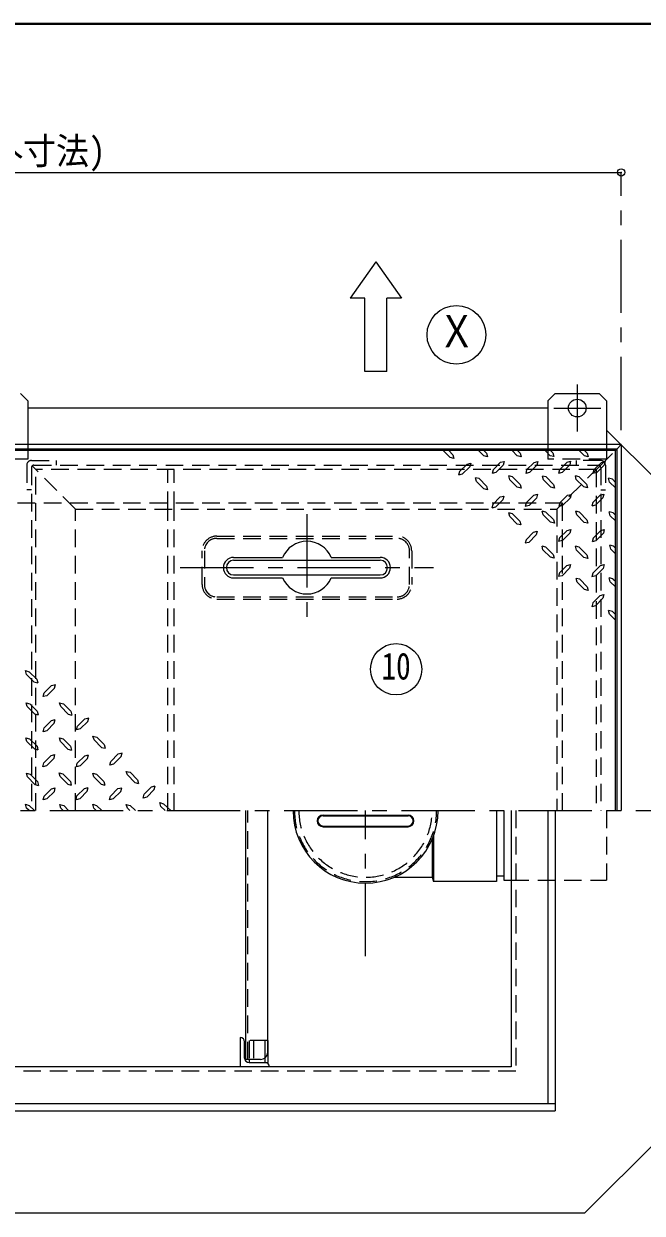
# Model space of a CAD drawing. Units: millimetres at full size, sheet at 1:10; details may follow other scales. Extents: x -2046 to 2004, y -1413 to 1397.
# Drawn here: x -1148 to -726, y 584 to 1397 of the extents above; entities that cross this region are included whole.
import ezdxf
from ezdxf.enums import TextEntityAlignment as Align

# ---------------------------------------------------------------- set-up
doc = ezdxf.new("R2010")
doc.units = ezdxf.units.MM
doc.header["$LTSCALE"] = 10
doc.header["$PDMODE"] = 32
doc.header["$PDSIZE"] = 5
doc.linetypes.add('CHAIN1', pattern=[8, 5, -1, 1, -1])
doc.linetypes.add('DASHED1', pattern=[1.8, 1.2, -0.6])
doc.layers.add('0-6_補助線', color=4, linetype='Continuous', lineweight=9)
doc.styles.add('ＭＳ ゴシック', font='')
doc.styles.get('ＭＳ ゴシック').set_extended_font_data('MS Gothic')

msp = doc.modelspace()

# ---------------------------------------------------------------- linework, layer by layer
at = {"layer": '0-6_補助線', "color": 1, "lineweight": 40}
msp.add_line((2003.79, 1396.68), (-2046.21, 1396.68), dxfattribs=at)
at = {"layer": '0-6_補助線'}
for p, q in [((-1589.96, 1295.18), (-739.96, 1295.18)), ((-1144.96, 1139.18), (-1149.96, 1144.18)), ((-1144.96, 1139.18), (-1144.96, 1109.18)), ((-784.96, 1144.18), (-789.96, 1139.18)), ((-789.96, 1139.18), (-789.96, 1109.18)), ((-784.96, 1144.18), (-754.96, 1144.18)), ((-749.96, 1139.18), (-754.96, 1144.18)), ((-749.96, 1139.18), (-749.96, 1109.18)), ((-789.96, 1134.18), (-1144.96, 1134.18)), ((-714.96, 1084.18), (-749.96, 1119.18)), ((-861.52, 1105.18), (-856.66, 1100.44)), ((-837.38, 1105.18), (-833.76, 1101.57)), ((-833.68, 1105.18), (-831.91, 1103.42)), ((-814.48, 1105.18), (-810.86, 1101.57)), ((-810.7, 1105.18), (-808.93, 1103.42)), ((-791.84, 1105.18), (-788.44, 1101.65)), ((-788.2, 1105.18), (-786.51, 1103.5)), ((-768.59, 1105.18), (-764.98, 1101.57)), ((-764.9, 1105.18), (-763.13, 1103.42)), ((-742.96, 1106.18), (-743.96, 1105.18)), ((-831.19, 1100.93), (-833.76, 1101.57)), ((-831.91, 1103.42), (-831.19, 1100.93)), ((-808.29, 1100.84), (-810.86, 1101.57)), ((-808.93, 1103.42), (-808.29, 1100.84)), ((-785.87, 1101.01), (-788.44, 1101.65)), ((-786.51, 1103.5), (-785.87, 1101.01)), ((-762.4, 1100.84), (-764.98, 1101.57)), ((-763.13, 1103.42), (-762.4, 1100.84)), ((-850.32, 1090.8), (-850.96, 1088.31)), ((-848.39, 1088.95), (-850.96, 1088.31)), ((-848.39, 1088.95), (-843.32, 1094.01)), ((-827.41, 1092.01), (-828.06, 1089.51)), ((-825.48, 1090.16), (-828.06, 1089.51)), ((-825.48, 1090.16), (-820.42, 1095.22)), ((-804.51, 1091.93), (-805.15, 1089.43)), ((-802.58, 1090.08), (-805.15, 1089.43)), ((-802.58, 1090.08), (-797.52, 1095.14)), ((-782.09, 1092.09), (-782.73, 1089.59)), ((-780.16, 1090.24), (-782.73, 1089.59)), ((-780.16, 1090.24), (-775.1, 1095.3)), ((-758.63, 1091.93), (-759.27, 1089.43)), ((-756.7, 1090.08), (-759.27, 1089.43)), ((-756.7, 1090.08), (-751.64, 1095.14)), ((-838.82, 1084.05), (-839.47, 1086.62)), ((-836.98, 1085.98), (-839.47, 1086.62)), ((-838.82, 1084.05), (-833.76, 1078.99)), ((-836.98, 1085.98), (-831.91, 1080.84)), ((-831.91, 1080.84), (-831.19, 1078.34)), ((-815.92, 1085.26), (-816.57, 1087.83)), ((-814.07, 1087.18), (-816.57, 1087.83)), ((-815.92, 1085.26), (-810.86, 1080.19)), ((-814.07, 1087.18), (-809.01, 1082.04)), ((-809.01, 1082.04), (-808.29, 1079.55)), ((-793.02, 1085.18), (-793.66, 1087.75)), ((-791.17, 1087.1), (-793.66, 1087.75)), ((-793.02, 1085.18), (-787.96, 1080.11)), ((-791.17, 1087.1), (-786.11, 1081.96)), ((-786.11, 1081.96), (-785.39, 1079.47)), ((-770.6, 1085.34), (-771.24, 1087.91)), ((-768.75, 1087.26), (-771.24, 1087.91)), ((-770.6, 1085.34), (-765.54, 1080.27)), ((-768.75, 1087.26), (-763.69, 1082.12)), ((-763.69, 1082.12), (-762.97, 1079.63)), ((-746.01, 1085.58), (-748.58, 1086.22)), ((-747.86, 1083.65), (-748.58, 1086.22)), ((-747.86, 1083.65), (-743.96, 1079.75)), ((-746.01, 1085.58), (-743.96, 1083.24)), ((-831.19, 1078.34), (-833.76, 1078.99)), ((-808.29, 1079.55), (-810.86, 1080.19)), ((-802.82, 1067.66), (-797.76, 1072.72)), ((-785.39, 1079.47), (-787.96, 1080.11)), ((-779.92, 1067.58), (-774.86, 1072.64)), ((-762.97, 1079.63), (-765.54, 1080.27)), ((-757.5, 1067.74), (-752.44, 1072.8)), ((-827.65, 1068.3), (-828.3, 1065.81)), ((-825.73, 1066.45), (-828.3, 1065.81)), ((-825.73, 1066.45), (-820.66, 1071.51)), ((-804.75, 1069.51), (-805.4, 1067.01)), ((-802.82, 1067.66), (-805.4, 1067.01)), ((-781.85, 1069.43), (-782.49, 1066.93)), ((-779.92, 1067.58), (-782.49, 1066.93)), ((-759.43, 1069.59), (-760.07, 1067.09)), ((-757.5, 1067.74), (-760.07, 1067.09)), ((-816.08, 1060.02), (-816.73, 1062.59)), ((-814.23, 1061.95), (-816.73, 1062.59)), ((-816.08, 1060.02), (-811.02, 1054.96)), ((-814.23, 1061.95), (-809.17, 1056.81)), ((-809.17, 1056.81), (-808.45, 1054.32)), ((-793.18, 1061.23), (-793.82, 1063.8)), ((-791.33, 1063.16), (-793.82, 1063.8)), ((-793.18, 1061.23), (-788.12, 1056.17)), ((-791.33, 1063.16), (-786.27, 1058.01)), ((-786.27, 1058.01), (-785.55, 1055.52)), ((-770.28, 1061.15), (-770.92, 1063.72)), ((-768.43, 1063.08), (-770.92, 1063.72)), ((-770.28, 1061.15), (-765.22, 1056.09)), ((-768.43, 1063.08), (-763.37, 1057.93)), ((-763.37, 1057.93), (-762.65, 1055.44)), ((-745.53, 1062.59), (-748.1, 1063.24)), ((-747.38, 1060.67), (-748.1, 1063.24)), ((-747.38, 1060.67), (-743.96, 1057.25)), ((-745.53, 1062.59), (-743.96, 1061.03)), ((-808.45, 1054.32), (-811.02, 1054.96)), ((-785.55, 1055.52), (-788.12, 1056.17)), ((-780.08, 1043.63), (-775.02, 1048.69)), ((-762.65, 1055.44), (-765.22, 1056.09)), ((-757.18, 1043.55), (-752.12, 1048.61)), ((-804.91, 1044.27), (-805.56, 1041.78)), ((-802.98, 1042.43), (-805.56, 1041.78)), ((-802.98, 1042.43), (-797.92, 1047.49)), ((-782.01, 1045.48), (-782.65, 1042.99)), ((-780.08, 1043.63), (-782.65, 1042.99)), ((-759.11, 1045.4), (-759.75, 1042.91)), ((-757.18, 1043.55), (-759.75, 1042.91)), ((-745.21, 1039.77), (-747.78, 1040.42)), ((-747.14, 1037.84), (-747.78, 1040.42)), ((-793.34, 1037.28), (-793.98, 1039.85)), ((-791.49, 1039.21), (-793.98, 1039.85)), ((-793.34, 1037.28), (-788.28, 1032.22)), ((-791.49, 1039.21), (-786.43, 1034.07)), ((-785.71, 1031.58), (-788.28, 1032.22)), ((-786.43, 1034.07), (-785.71, 1031.58)), ((-770.44, 1037.2), (-771.08, 1039.77)), ((-768.59, 1039.13), (-771.08, 1039.77)), ((-770.44, 1037.2), (-765.38, 1032.14)), ((-768.59, 1039.13), (-763.53, 1033.99)), ((-762.81, 1031.5), (-765.38, 1032.14)), ((-763.53, 1033.99), (-762.81, 1031.5)), ((-747.14, 1037.84), (-743.96, 1034.67)), ((-745.21, 1039.77), (-743.96, 1038.53)), ((-780.24, 1019.68), (-775.18, 1024.75)), ((-757.34, 1019.6), (-752.28, 1024.67)), ((-782.17, 1021.53), (-782.82, 1019.04)), ((-780.24, 1019.68), (-782.82, 1019.04)), ((-768.19, 1017.19), (-770.76, 1017.84)), ((-770.04, 1015.26), (-770.76, 1017.84)), ((-768.19, 1017.19), (-763.13, 1012.13)), ((-759.27, 1021.45), (-759.91, 1018.96)), ((-757.34, 1019.6), (-759.91, 1018.96)), ((-745.61, 1017.51), (-748.18, 1018.16)), ((-747.46, 1015.59), (-748.18, 1018.16)), ((-745.61, 1017.51), (-743.96, 1015.87)), ((-770.04, 1015.26), (-764.98, 1010.28)), ((-762.4, 1009.56), (-764.98, 1010.28)), ((-763.13, 1012.13), (-762.4, 1009.56)), ((-747.46, 1015.59), (-743.96, 1011.95)), ((-759.35, 1001.04), (-759.99, 998.47)), ((-759.35, 1001.04), (-754.29, 1006.1)), ((-757.42, 999.19), (-752.44, 1004.26)), ((-757.42, 999.19), (-759.99, 998.47)), ((-746.01, 995.26), (-748.58, 995.9)), ((-747.86, 993.33), (-748.58, 995.9)), ((-747.86, 993.33), (-743.96, 989.27)), ((-746.01, 995.26), (-743.96, 993.21)), ((-1146.52, 954.81), (-1143.95, 954.09)), ((-1145.8, 952.24), (-1146.52, 954.81)), ((-1140.73, 947.18), (-1145.8, 952.24)), ((-1138.89, 949.1), (-1143.95, 954.09)), ((-1140.73, 947.18), (-1138.16, 946.53)), ((-1138.89, 949.1), (-1138.16, 946.53)), ((-1128.68, 944.68), (-1133.74, 939.62)), ((-1128.68, 944.68), (-1126.11, 945.33)), ((-1126.75, 942.84), (-1126.11, 945.33)), ((-1146.12, 932.87), (-1143.55, 932.23)), ((-1145.4, 930.38), (-1146.12, 932.87)), ((-1140.33, 925.24), (-1145.4, 930.38)), ((-1138.48, 927.17), (-1143.55, 932.23)), ((-1138.48, 927.17), (-1137.84, 924.59)), ((-1123.22, 932.79), (-1120.65, 932.15)), ((-1122.49, 930.3), (-1123.22, 932.79)), ((-1117.43, 925.16), (-1122.49, 930.3)), ((-1115.58, 927.09), (-1120.65, 932.15)), ((-1115.58, 927.09), (-1114.94, 924.51)), ((-1140.33, 925.24), (-1137.84, 924.59)), ((-1128.84, 920.74), (-1133.9, 915.68)), ((-1128.84, 920.74), (-1126.27, 921.38)), ((-1126.91, 918.89), (-1126.27, 921.38)), ((-1117.43, 925.16), (-1114.94, 924.51)), ((-1105.94, 921.94), (-1111, 916.88)), ((-1105.94, 921.94), (-1103.37, 922.59)), ((-1104.01, 920.09), (-1103.37, 922.59)), ((-1100.48, 910.05), (-1097.9, 909.41)), ((-1099.75, 907.56), (-1100.48, 910.05)), ((-1146.28, 908.93), (-1143.71, 908.28)), ((-1145.56, 906.43), (-1146.28, 908.93)), ((-1140.49, 901.29), (-1145.56, 906.43)), ((-1138.65, 903.22), (-1143.71, 908.28)), ((-1138.65, 903.22), (-1138, 900.65)), ((-1123.38, 908.84), (-1120.81, 908.2)), ((-1122.65, 906.35), (-1123.38, 908.84)), ((-1117.59, 901.21), (-1122.65, 906.35)), ((-1115.74, 903.14), (-1120.81, 908.2)), ((-1115.74, 903.14), (-1115.1, 900.57)), ((-1094.69, 902.42), (-1099.75, 907.56)), ((-1092.84, 904.34), (-1097.9, 909.41)), ((-1094.69, 902.42), (-1092.2, 901.77)), ((-1092.84, 904.34), (-1092.2, 901.77)), ((-1140.49, 901.29), (-1138, 900.65)), ((-1129, 896.79), (-1134.07, 891.73)), ((-1129, 896.79), (-1126.43, 897.43)), ((-1127.07, 894.94), (-1126.43, 897.43)), ((-1117.59, 901.21), (-1115.1, 900.57)), ((-1106.1, 896.71), (-1111.16, 891.65)), ((-1106.1, 896.71), (-1103.53, 897.35)), ((-1104.17, 894.86), (-1103.53, 897.35)), ((-1083.2, 897.92), (-1088.26, 892.85)), ((-1083.2, 897.92), (-1080.63, 898.56)), ((-1081.27, 896.07), (-1080.63, 898.56)), ((-1077.73, 886.02), (-1075.16, 885.38)), ((-1077.01, 883.53), (-1077.73, 886.02)), ((-1145.96, 884.74), (-1143.39, 884.09)), ((-1145.23, 882.25), (-1145.96, 884.74)), ((-1140.17, 877.1), (-1145.23, 882.25)), ((-1138.32, 879.03), (-1143.39, 884.09)), ((-1138.32, 879.03), (-1137.68, 876.46)), ((-1123.54, 884.9), (-1120.97, 884.26)), ((-1122.82, 882.41), (-1123.54, 884.9)), ((-1117.75, 877.26), (-1122.82, 882.41)), ((-1115.9, 879.19), (-1120.97, 884.26)), ((-1115.9, 879.19), (-1115.26, 876.62)), ((-1100.64, 884.82), (-1098.07, 884.18)), ((-1099.91, 882.33), (-1100.64, 884.82)), ((-1094.85, 877.18), (-1099.91, 882.33)), ((-1093, 879.11), (-1098.07, 884.18)), ((-1093, 879.11), (-1092.36, 876.54)), ((-1071.95, 878.39), (-1077.01, 883.53)), ((-1070.1, 880.32), (-1075.16, 885.38)), ((-1071.95, 878.39), (-1069.46, 877.75)), ((-1070.1, 880.32), (-1069.46, 877.75)), ((-1140.17, 877.1), (-1137.68, 876.46)), ((-1128.76, 874.13), (-1133.82, 869.07)), ((-1128.76, 874.13), (-1126.19, 874.77)), ((-1126.83, 872.28), (-1126.19, 874.77)), ((-1117.75, 877.26), (-1115.26, 876.62)), ((-1106.34, 874.29), (-1111.4, 869.23)), ((-1106.34, 874.29), (-1103.77, 874.93)), ((-1104.41, 872.44), (-1103.77, 874.93)), ((-1094.85, 877.18), (-1092.36, 876.54)), ((-1083.44, 874.21), (-1088.5, 869.15)), ((-1083.44, 874.21), (-1080.87, 874.85)), ((-1081.51, 872.36), (-1080.87, 874.85)), ((-1060.54, 875.42), (-1065.6, 870.35)), ((-1060.54, 875.42), (-1057.97, 876.06)), ((-1058.61, 873.57), (-1057.97, 876.06)), ((-1146.52, 863.52), (-1143.95, 862.8)), ((-1145.8, 860.95), (-1146.52, 863.52)), ((-1140.33, 859.18), (-1143.95, 862.8)), ((-1123.06, 863.36), (-1120.48, 862.72)), ((-1122.41, 860.87), (-1123.06, 863.36)), ((-1117.09, 859.18), (-1120.48, 862.72)), ((-1100.64, 863.52), (-1098.07, 862.8)), ((-1099.99, 860.95), (-1100.64, 863.52)), ((-1094.45, 859.18), (-1098.07, 862.8)), ((-1077.73, 863.44), (-1075.16, 862.8)), ((-1077.01, 860.95), (-1077.73, 863.44)), ((-1071.55, 859.18), (-1075.16, 862.8)), ((-1047.4, 859.18), (-1052.26, 863.93)), ((-1144.03, 859.18), (-1145.8, 860.95)), ((-1120.73, 859.18), (-1122.41, 860.87)), ((-1098.23, 859.18), (-1099.99, 860.95)), ((-1075.24, 859.18), (-1077.01, 860.95)), ((-943.48, 856.18), (-885.45, 856.18)), ((-824.96, 859.18), (-824.96, 810.68)), ((-819.96, 859.18), (-819.96, 811.68)), ((-943.48, 848.18), (-885.45, 848.18)), ((-868.96, 839.69), (-868.96, 813.68)), ((-867.96, 842.21), (-867.96, 810.68)), ((-824.96, 814.68), (-819.96, 814.68)), ((-824.96, 810.68), (-867.96, 810.68)), ((-819.96, 811.68), (-814.96, 811.68)), ((-993.96, 689.18), (-993.96, 687.18))]:
    msp.add_line(p, q, dxfattribs=at)
at = {"layer": '0-6_補助線', "linetype": 'CHAIN1'}
for p, q in [((-739.96, 1119.18), (-739.96, 1295.18)), ((-769.96, 1150.18), (-769.96, 1118.18)), ((-785.96, 1134.18), (-753.96, 1134.18)), ((-954.46, 1061.68), (-954.46, 988.68)), ((-1040.96, 1025.18), (-867.96, 1025.18)), ((-1929.96, 859.18), (-394.96, 859.18)), ((-914.46, 759.68), (-914.46, 859.18))]:
    msp.add_line(p, q, dxfattribs=at)
at = {"layer": '0-6_補助線', "color": 7, "lineweight": 18}
for p, q in [((-907.46, 1234.18), (-924.96, 1209.18)), ((-907.46, 1234.18), (-889.96, 1209.18)), ((-899.96, 1159.18), (-899.96, 1209.18)), ((-889.96, 1209.18), (-899.96, 1209.18)), ((-899.96, 1159.18), (-914.96, 1159.18)), ((-739.96, 1109.18), (-1589.96, 1109.18)), ((-742.96, 1106.18), (-1586.96, 1106.18)), ((-742.96, 1106.18), (-739.96, 1109.18)), ((-742.96, 1106.18), (-742.96, 859.18)), ((-739.96, 1109.18), (-739.96, 859.18)), ((-1004.46, 1030.18), (-904.46, 1030.18)), ((-1004.46, 1020.18), (-904.46, 1020.18)), ((-996.21, 689.18), (-996.21, 859.18)), ((-981.21, 694.18), (-981.21, 859.18)), ((-943.48, 855.68), (-885.45, 855.68)), ((-814.96, 859.18), (-814.96, 684.18)), ((-943.48, 848.68), (-885.45, 848.68)), ((-999.96, 704.18), (-999.96, 684.18)), ((-996.96, 690.18), (-996.96, 701.18)), ((-981.21, 702.18), (-980.84, 702.18)), ((-980.84, 687.18), (-980.84, 702.18)), ((-986.21, 689.18), (-996.21, 689.18)), ((-993.96, 687.18), (-980.84, 687.18)), ((-982.96, 687.18), (-982.96, 690.38)), ((-764.96, 584.18), (-714.96, 634.18)), ((-764.96, 584.18), (-1564.96, 584.18))]:
    msp.add_line(p, q, dxfattribs=at)
at = {"layer": '0-6_補助線', "color": 5, "lineweight": 25}
for p, q in [((-743.96, 1105.18), (-1585.96, 1105.18)), ((-743.96, 859.18), (-743.96, 1105.18)), ((-1004.46, 1032.18), (-971.05, 1032.18)), ((-937.88, 1032.18), (-904.46, 1032.18)), ((-1004.46, 1018.18), (-971.05, 1018.18)), ((-937.88, 1018.18), (-904.46, 1018.18)), ((-789.96, 859.18), (-789.96, 659.18)), ((-784.96, 859.18), (-784.96, 654.18)), ((-1544.96, 659.18), (-784.96, 659.18)), ((-1544.96, 654.18), (-784.96, 654.18))]:
    msp.add_line(p, q, dxfattribs=at)
at = {"layer": '0-6_補助線', "linetype": 'DASHED1'}
for p, q in [((-1144.96, 1109.18), (-1144.96, 1099.18)), ((-789.96, 1109.18), (-789.96, 1099.18)), ((-754.43, 1094.72), (-743.96, 1105.18)), ((-749.96, 1109.18), (-749.96, 1099.18)), ((-1144.96, 1099.18), (-1184.96, 1099.18)), ((-1142.46, 1098.38), (-1125.66, 1098.38)), ((-1125.66, 1098.38), (-1125.66, 1095.18)), ((-749.96, 1099.18), (-789.96, 1099.18)), ((-770.76, 1098.38), (-770.76, 1095.18)), ((-753.96, 1098.38), (-770.76, 1098.38)), ((-1145.66, 1095.18), (-1145.66, 1078.38)), ((-756.96, 1092.18), (-1139.46, 1092.18)), ((-1139.46, 859.18), (-1139.46, 1092.18)), ((-1049.46, 1065.18), (-1049.46, 1092.18)), ((-1044.96, 1065.18), (-1044.96, 1092.18)), ((-756.96, 1092.18), (-756.96, 859.18)), ((-750.76, 1095.18), (-750.76, 1078.38)), ((-1142.46, 1078.38), (-1145.66, 1078.38)), ((-753.96, 1078.38), (-750.76, 1078.38)), ((-779.96, 1069.18), (-1549.96, 1069.18)), ((-779.96, 859.18), (-779.96, 1069.18)), ((-994.71, 689.18), (-994.71, 859.18)), ((-811.96, 859.18), (-811.96, 681.18)), ((-749.96, 859.18), (-749.96, 811.68)), ((-814.96, 811.68), (-749.96, 811.68)), ((-981.21, 702.18), (-993.96, 702.18)), ((-993.96, 702.18), (-993.96, 689.18)), ((-990.96, 702.18), (-990.96, 687.18)), ((-982.96, 690.38), (-982.96, 702.18)), ((-811.96, 681.18), (-1517.96, 681.18))]:
    msp.add_line(p, q, dxfattribs=at)
at = {"layer": '0-6_補助線', "color": 7, "linetype": 'DASHED1', "lineweight": 18}
for p, q in [((-1142.46, 1093.58), (-1142.46, 859.18)), ((-1112.46, 1065.18), (-1141.99, 1094.72)), ((-1140.86, 1095.18), (-755.56, 1095.18)), ((-754.43, 1094.72), (-783.96, 1065.18)), ((-753.96, 1093.58), (-753.96, 859.18)), ((-1112.46, 1065.18), (-783.96, 1065.18)), ((-1112.46, 859.18), (-1112.46, 1065.18)), ((-1049.46, 859.18), (-1049.46, 1065.18)), ((-1044.96, 859.18), (-1044.96, 1065.18)), ((-783.96, 1065.18), (-783.96, 859.18)), ((-1015.96, 1046.68), (-892.96, 1046.68)), ((-1015.96, 1045.18), (-892.96, 1045.18)), ((-1025.96, 1013.68), (-1025.96, 1036.68)), ((-1024.46, 1036.68), (-1024.46, 1013.68)), ((-884.46, 1013.68), (-884.46, 1036.68)), ((-882.96, 1036.68), (-882.96, 1013.68)), ((-1015.96, 1005.18), (-892.96, 1005.18)), ((-1015.96, 1003.68), (-892.96, 1003.68))]:
    msp.add_line(p, q, dxfattribs=at)
at = {"layer": '0-6_補助線', "color": 7, "lineweight": 18}
for points in [[(-914.96, 1159.18), (-914.96, 1209.18), (-924.96, 1209.18)], [(-814.96, 684.18), (-1514.96, 684.18), (-1514.96, 859.18)]]:
    msp.add_lwpolyline(points, dxfattribs=at)
at = {"layer": '0-6_補助線'}
for points in [[(-857.71, 1105.18), (-854.82, 1102.29), (-854.09, 1099.72), (-856.66, 1100.44)], [(-827.41, 1092.01), (-822.27, 1097.15), (-819.78, 1097.79), (-820.42, 1095.22)], [(-804.51, 1091.93), (-799.37, 1097.07), (-796.88, 1097.71), (-797.52, 1095.14)], [(-782.09, 1092.09), (-776.95, 1097.23), (-774.46, 1097.87), (-775.1, 1095.3)], [(-758.63, 1091.93), (-753.48, 1097.07), (-750.99, 1097.71), (-751.64, 1095.14)], [(-850.32, 1090.8), (-845.17, 1095.94), (-842.68, 1096.59), (-843.32, 1094.01)], [(-827.65, 1068.3), (-822.51, 1073.44), (-820.02, 1074.09), (-820.66, 1071.51)], [(-804.75, 1069.51), (-799.61, 1074.65), (-797.12, 1075.29), (-797.76, 1072.72)], [(-781.85, 1069.43), (-776.71, 1074.57), (-774.22, 1075.21), (-774.86, 1072.64)], [(-759.43, 1069.59), (-754.29, 1074.73), (-751.8, 1075.37), (-752.44, 1072.8)], [(-804.91, 1044.27), (-799.77, 1049.42), (-797.28, 1050.06), (-797.92, 1047.49)], [(-782.01, 1045.48), (-776.87, 1050.62), (-774.38, 1051.26), (-775.02, 1048.69)], [(-759.11, 1045.4), (-753.97, 1050.54), (-751.48, 1051.18), (-752.12, 1048.61)], [(-782.17, 1021.53), (-777.03, 1026.68), (-774.54, 1027.32), (-775.18, 1024.75)], [(-759.27, 1021.45), (-754.13, 1026.59), (-751.64, 1027.24), (-752.28, 1024.67)], [(-754.29, 1006.1), (-751.72, 1006.83), (-752.44, 1004.26)], [(-1126.75, 942.84), (-1131.9, 937.69), (-1134.39, 937.05), (-1133.74, 939.62)], [(-1126.91, 918.89), (-1132.06, 913.75), (-1134.55, 913.1), (-1133.9, 915.68)], [(-1104.01, 920.09), (-1109.15, 914.95), (-1111.65, 914.31), (-1111, 916.88)], [(-1127.07, 894.94), (-1132.22, 889.8), (-1134.71, 889.16), (-1134.07, 891.73)], [(-1104.17, 894.86), (-1109.32, 889.72), (-1111.81, 889.08), (-1111.16, 891.65)], [(-1081.27, 896.07), (-1086.41, 890.93), (-1088.9, 890.28), (-1088.26, 892.85)], [(-1126.83, 872.28), (-1131.98, 867.14), (-1134.47, 866.5), (-1133.82, 869.07)], [(-1104.41, 872.44), (-1109.56, 867.3), (-1112.05, 866.66), (-1111.4, 869.23)], [(-1081.51, 872.36), (-1086.65, 867.22), (-1089.15, 866.58), (-1088.5, 869.15)], [(-1058.61, 873.57), (-1063.75, 868.43), (-1066.24, 867.78), (-1065.6, 870.35)], [(-1051.22, 859.18), (-1054.11, 862.08), (-1054.83, 864.65), (-1052.26, 863.93)], [(-894.97, 813.68), (-868.96, 813.68), (-867.96, 810.68)]]:
    msp.add_lwpolyline(points, dxfattribs=at)
at = {"layer": '0-6_補助線', "color": 7, "lineweight": 18}
for centre, radius in [((-852.46, 1184.18), 20), ((-893.58, 955.76), 17.5)]:
    msp.add_circle(centre, radius, dxfattribs=at)
at = {"layer": '0-6_補助線'}
msp.add_circle((-769.96, 1134.18), 6, dxfattribs=at)
at = {"layer": '0-6_補助線', "linetype": 'DASHED1'}
for centre, radius, start, end in [((-1142.46, 1095.18), 3.2, 90, 180), ((-753.96, 1095.18), 3.2, 0, 90), ((-914.46, 859.18), 48.5, 180, 0), ((-914.46, 859.18), 45.5, 180, 0)]:
    msp.add_arc(centre, radius, start, end, dxfattribs=at)
at = {"layer": '0-6_補助線', "color": 7, "linetype": 'DASHED1', "lineweight": 18}
for centre, radius, start, end in [((-1140.86, 1093.58), 1.6, 90, 180), ((-755.56, 1093.58), 1.6, 0, 90), ((-1015.96, 1036.68), 10, 90, 180), ((-1015.96, 1036.68), 8.5, 90, 180), ((-892.96, 1036.68), 10, 0, 90), ((-892.96, 1036.68), 8.5, 0, 90), ((-1015.96, 1013.68), 10, 180, 270), ((-1015.96, 1013.68), 8.5, 180, 270), ((-892.96, 1013.68), 10, 270, 0), ((-892.96, 1013.68), 8.5, 270, 0)]:
    msp.add_arc(centre, radius, start, end, dxfattribs=at)
at = {"layer": '0-6_補助線', "color": 5, "lineweight": 25}
for centre, radius, start, end in [((-954.46, 1025.18), 18, 22.88538, 157.11462), ((-1004.46, 1025.18), 7, 90, 270), ((-904.46, 1025.18), 7, 270, 90), ((-954.46, 1025.18), 18, 202.88538, 337.11462)]:
    msp.add_arc(centre, radius, start, end, dxfattribs=at)
at = {"layer": '0-6_補助線', "color": 7, "lineweight": 18}
for centre, radius, start, end in [((-1004.46, 1025.18), 5, 90, 270), ((-904.46, 1025.18), 5, 270, 90), ((-914.46, 859.18), 49.5, 180, 0), ((-943.48, 852.18), 3.5, 90, 270), ((-885.45, 852.18), 3.5, 270, 90), ((-999.96, 701.18), 3, 0, 90), ((-986.21, 694.18), 5, 270, 0), ((-993.96, 690.18), 3, 180, 270), ((-982.96, 684.18), 3, 0, 90)]:
    msp.add_arc(centre, radius, start, end, dxfattribs=at)
at = {"layer": '0-6_補助線'}
for centre, start, end in [((-943.48, 852.18), 90, 270), ((-885.45, 852.18), 270, 90)]:
    msp.add_arc(centre, 4, start, end, dxfattribs=at)
at = {"layer": '0-6_補助線', "color": 1}
msp.add_point((-739.96, 1295.18), dxfattribs=at)

# ---------------------------------------------------------------- texts
at = {"layer": '0-6_補助線', "color": 7, "style": 'ＭＳ ゴシック'}
for s, height, width, p in [('850(枠外寸法)', 18.33, 0.9, (-1238.09, 1295.18)), ('Ｘ', 21.99, 0.85, (-864.96, 1169.18)), ('10', 18.33, 0.8, (-903.58, 943.26))]:
    msp.add_text(s, height=height, dxfattribs=dict(at, width=width)).set_placement(p, align=Align.BOTTOM_LEFT)

doc.saveas('drawing.dxf')
